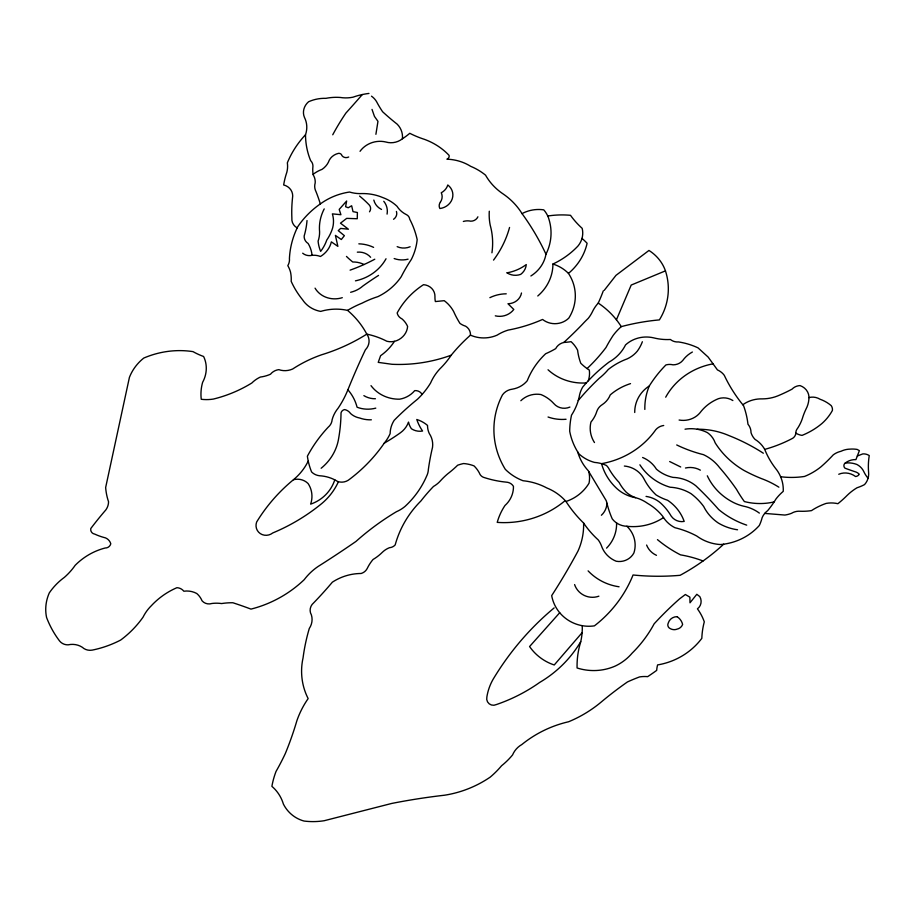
<?xml version="1.0" encoding="UTF-8"?>
<svg xmlns="http://www.w3.org/2000/svg" width="915" height="915" viewBox="0 0 915 915"><rect width="100%" height="100%" fill="white"/><g stroke="black" fill="none" stroke-linecap="round" stroke-linejoin="round"><path stroke-width="1.37" d="M375.905 134.311L377.964 121.34L374.464 116.411L372.016 109.4M616.424 319.793L631.201 285.057L665.445 270.863A42.17 38.933 2 0 0 648.964 250.458L615.989 275.346L604.232 290.364M582.123 632.654L554.238 664.976A47.946 47.031 18.6 0 1 529.579 646.55L559.717 612.73M857.321 456.002L862.811 453.909A9.653 8.91 21.7 0 1 869.25 455.579A79.811 72.754 24.3 0 0 868.575 472.037A18.403 17.042 21.9 0 1 864.572 484.561A45.67 42.239 20 0 1 857.046 487.752A59.795 55.289 26.8 0 0 847.336 495.209A120.997 112.751 14.8 0 1 837.911 503.696A28.136 26.261 24.9 0 0 826.131 503.41A70.123 65.388 28 0 0 811.468 510.627A58.263 54.26 19 0 1 800.351 511.256A14.697 13.782 23.6 0 0 791.521 513.304A30.847 28.914 20.1 0 1 784.887 515.053L764.723 513.407M669.666 461.537L680.703 466.982M566.053 419.264A39.837 37.584 -0.2 0 1 548.062 417.011M520.841 400.724A22.315 21.205 -1.8 0 1 540.937 394.548A35.605 33.912 -2.7 0 1 553.804 403.561A13.325 12.604 0.3 0 0 569.896 407.072M586.332 382.916A49.364 46.15 0.4 0 1 548.039 369.774M588.254 380.823A25.574 24.087 -0.3 0 0 589.306 370.06A49.296 45.956 2.7 0 1 580.773 363.244A63.249 58.995 4.7 0 1 577.594 350.193A32.277 30.367 -1.7 0 0 571.074 341.661A72.022 66.623 -2.3 0 1 563.812 342.462A12.067 11.323 -0.5 0 0 555.691 348.638A86.719 80.371 -5.5 0 1 545.649 353.739A79.788 75.453 3.9 0 0 527.246 380.743A23.916 22.532 -5.1 0 1 512.434 389.15A13.942 13.222 -4.3 0 0 502.461 394.891A82.133 78.118 2.4 0 0 505.297 469.315A49.993 47.683 -0.9 0 0 523.048 480.741A62.597 60.916 -1 0 1 546.804 487.947A50.142 48.701 0.6 0 1 565.996 501.489A125.012 118.127 11 0 0 583.61 523.048A93.536 88.938 12.4 0 0 598.25 539.93A25.506 24.762 10.2 0 1 601.395 545.672A25.46 24.533 14.4 0 0 616.207 561.238A16.687 16.115 14.4 0 0 633.923 552.889A26.901 25.997 13.1 0 0 626.889 526.262A18.483 17.728 11.9 0 1 612.249 518.885A102.594 97.116 16 0 1 606.668 502.163A12.913 12.421 8.2 0 0 606.119 500.494L588.242 470.687A47.9 45.487 7.3 0 1 577.765 452.021M587.087 368.573A171.951 158.604 -8.4 0 0 606.005 347.506A162.047 151.169 14.5 0 1 613.187 335.37A60.504 56.558 7 0 1 621.274 326.632A223.111 213.023 18.3 0 1 659.383 319.895A67.241 62.243 0.6 0 0 665.445 270.863M603.271 290.901A187.266 171.974 -10.8 0 1 598.25 303.082A82.567 77.706 -1.6 0 1 621.274 326.632M598.25 303.082A38.293 35.639 3.3 0 0 592.302 311.981A38.156 35.433 -2.1 0 1 588.196 318.409A119.213 111.87 8.9 0 0 582.352 324.368A417.137 368.676 -16.3 0 1 563.812 342.462M565.996 501.489A42.959 41.152 1 0 0 589.054 483.143A28.594 27.45 2.7 0 0 588.757 471.545M635.513 497.68A35.628 33.901 10.1 0 1 617.225 488.885A54.545 51.72 10.3 0 1 601.555 463.665A84.169 79.365 1.8 0 0 655.758 429.73A13.039 12.33 10.5 0 1 663.718 425.486M583.61 523.048A66.669 64.679 -1.6 0 1 578.005 551.036A606.737 544.231 -30.4 0 1 551.688 595.619A37.275 36.326 16.1 0 0 594.418 625.849A124.737 121.135 -1.5 0 0 633.054 574.986A234.972 219.245 5.8 0 0 680.097 575.306A215.791 203.988 0.9 0 0 723.674 544.196M616.584 522.968A36.474 35.239 7.8 0 1 606.565 548.131M606.919 503.193A17.991 17.305 7.4 0 1 601.395 515.248M663.524 517.57A53.699 51.229 10 0 1 626.889 526.262M656.467 555.325A18.46 17.694 17.8 0 1 646.608 545.043M657.462 539.633A120.105 112.842 15.8 0 0 680.486 554.856A115.736 112.042 34.2 0 1 703.052 560.975M795.844 433.127A14.926 13.839 17.2 0 0 802.066 435.38A76.288 70.535 13.1 0 0 822.127 423.348A55.049 50.92 14.5 0 0 832.375 410.526A7.4 6.828 17.4 0 0 831.186 405.608A32.849 30.447 17.8 0 0 820.069 399.249A13.256 12.25 17 0 0 808.952 397.59M868.072 478.271A30.069 27.633 22.4 0 1 863.794 471.568A15.029 13.919 22.1 0 0 856.932 464.488A22.623 20.965 22.5 0 0 845.186 463.082M838.746 474.256A16.104 14.949 22.6 0 1 855.548 476.521A5.147 4.758 21.9 0 0 859.265 474.222A8.327 7.709 22.3 0 0 855.571 471.9A287.15 254.633 13.9 0 1 844.98 468.183A3.683 3.408 21.4 0 1 845.369 462.956A16.756 15.509 22.2 0 1 855.937 459.593L859.379 450.66L857.149 449.425A28.422 26.306 22.1 0 0 850.229 449.116A22.132 20.473 21.7 0 0 840.965 451.289A21.8 20.187 21.6 0 0 833.245 454.869A168.211 156.156 8.8 0 1 820.801 466.959A67.973 63.215 15.8 0 1 804.548 476.441A81 75.041 15.5 0 1 780.609 476.726M764.723 449.391A81.847 75.499 18.9 0 0 776.824 470.013A35.754 33.672 18.8 0 1 783.24 491.344A56.902 53.207 24.8 0 0 775.909 499.075A99.3 93.776 12.8 0 1 767.708 510.593A19.032 17.9 22.9 0 0 762.138 517.673A48.964 46.425 18.2 0 1 759.324 525.485A60.104 56.879 16.8 0 1 720.482 544.551A42.41 40.169 18.5 0 1 696.784 536.041A88.629 85.69 25.6 0 0 674.938 527.715A28.731 27.336 16.4 0 1 662.769 516.357A53.356 51.503 14.8 0 0 647.591 503.364A38.11 36.691 13.8 0 0 638.453 498.572A28.205 26.855 10.9 0 1 626.386 492.362A44.961 42.685 11.4 0 1 619.089 482.422A73.269 69.174 10.9 0 1 609.31 469.441A15.04 14.4 6.5 0 0 606.416 465.46A33.443 32.117 7.2 0 0 594.498 462.407A35.948 34.118 5 0 1 578.943 453.863A65.651 62.071 7.2 0 1 569.702 431.274A87.863 83.048 9.6 0 1 571.509 415.17A60.859 57.531 -3.9 0 0 579.229 396.71A30.378 28.685 4.3 0 1 582.683 387.102A174.239 164.826 17.4 0 1 608.99 362.123A42.284 39.459 0.5 0 0 625.528 344.932A30.081 28.148 5.8 0 1 653.539 337.829A51.08 47.123 4.7 0 0 670.398 339.488A10.637 9.871 6.6 0 0 678.495 341.935A66.898 62.861 8.9 0 1 698.042 347.872L708.164 357.09L717.452 369.923A16.516 15.406 10.7 0 1 724.291 375.333A150.575 136.747 14.9 0 0 743.563 405.665A88.492 83.597 9.7 0 1 747.967 424.217A13.736 12.856 14.6 0 1 751.009 432.555A17.122 15.967 16 0 0 755.001 439.36A26.981 25.357 16.6 0 1 764.723 449.391A136.472 126.018 8.9 0 0 792.71 438.274A7.88 7.331 17.1 0 0 795.856 433.012A7.629 7.08 17.9 0 1 796.782 429.478A47.511 44.206 14.1 0 0 802.261 418.818A76.803 70.592 20.8 0 1 805.898 409.314A29.177 27.038 14.9 0 0 808.952 396.87A12.89 11.918 15.6 0 0 799.996 385.581A12.055 11.14 15.8 0 0 792.035 389.161A164.368 150.186 5.9 0 1 777.441 396.023A40.454 37.389 12.3 0 1 762.355 398.883A31.59 29.463 15.7 0 0 742.808 404.75M646.047 496.399A27.461 26.341 14.5 0 1 660.824 503.216A55.518 53.527 14.4 0 1 671.13 516.026A12.513 11.929 16.5 0 0 684.191 521.424A42.479 40.809 15.6 0 0 667.595 500.265A51.503 48.701 12.6 0 1 655.998 494.866A59.818 56.478 13.6 0 1 644.091 479.071A24.167 23.127 10 0 0 624.362 466.044M737.547 529.774A48.529 45.716 18.2 0 1 718.298 523.014A42.502 40.066 18.6 0 1 703.681 506.475A61.099 58.663 17 0 0 691.042 493.677A42.753 40.901 17.1 0 0 670.135 487.226A52.59 49.616 11.9 0 1 639.894 464.797M746.709 525.141A82.133 76.757 17.5 0 1 718.664 509.506A355.432 351.737 -79.4 0 0 695.835 485.785A36.92 35.239 16.1 0 0 672.994 477.39A36.543 34.507 11.8 0 1 656.444 469.201A29.063 27.77 10.4 0 0 642.616 457.489M759.37 513.098A37.401 35.479 22.4 0 0 743.438 506.144A43.325 40.672 17.5 0 1 731.291 501.351A55.964 52.418 17.1 0 1 707.306 475.8M685.472 468.011A19.833 18.826 15.3 0 1 700.364 470.161M774.136 501.912A59.395 55.586 16.6 0 1 744.364 501.557A131.165 120.963 19.7 0 1 736.598 489.491A247.816 244.259 10.3 0 0 719.522 467.542A42.09 39.986 15.3 0 0 703.486 454.663A129.107 119.282 10 0 1 676.711 444.953M763.339 453.211A187.586 181.033 24.8 0 0 728.981 435.597A73.337 69.609 16.9 0 0 697.173 429.238M778.871 487.18A86.479 82.19 23.4 0 0 761.303 478.534A151.318 138.703 14.2 0 1 743.975 470.424A81.847 75.899 15.5 0 1 715.164 442.837A20.839 19.661 13.1 0 0 707.478 432.669A34.393 32.517 13.7 0 0 685.038 429.192M732.858 400.541A16.081 15.04 12.9 0 0 718.435 398.677A45.533 42.662 15 0 0 700.044 412.734A21.846 20.485 9.7 0 1 679.102 420.031M665.697 397.202A70.947 66.486 14 0 1 713.037 363.838M692.381 352.023A30.618 28.537 10.2 0 0 682.75 360.476A12.455 11.609 7.1 0 1 673.005 364.833A12.936 12.101 7.8 0 0 665.903 364.959A134.505 125.824 17.2 0 0 649.307 385.947A34.278 32.265 9.4 0 0 634.724 412.482M644.835 409.428A65.045 60.916 11.8 0 1 649.307 385.947M630.515 383.625A58.503 55.369 9.2 0 0 610.271 394.868A22.097 20.839 2.2 0 1 602.447 404.51A13.611 12.879 4.9 0 0 596.855 411.293A33.352 31.59 0.5 0 1 590.941 422.09A28.525 27.038 6.3 0 0 594.476 442.551M642.364 341.741A42.822 39.928 1.6 0 1 637.343 351.097A29.269 27.301 2.6 0 1 627.21 358.874A68.442 64.588 8.5 0 0 608.281 369.488A65.365 61.111 -1.6 0 1 599.199 378.318A279.109 262.868 26.7 0 0 578.257 400.507M598.879 596.18A18.563 18.06 15.2 0 1 574.597 584.582M619.066 586.778A51.354 49.467 14.3 0 1 588.105 570.88M580.739 641.655A116.308 114.135 -8.4 0 1 539.678 682.43A166.015 161.715 -15.4 0 1 496.365 704.561A6.691 6.668 65.9 0 1 486.872 696.933A52.693 52.155 47.6 0 1 494.397 677.157A310.059 293.795 52.5 0 1 554.147 607.903M581.997 238.426A62.026 57.462 -3.5 0 1 587.11 243.276A60.104 55.175 -4.6 0 1 568.467 273.402A46.539 43.257 -4.1 0 1 568.787 318.123A19.021 17.705 -2.1 0 1 542.584 319.449A142.34 129.896 -7.4 0 1 508.191 330.086A43.474 40.981 -4 0 0 497.085 335.165A31.282 29.143 -7.2 0 1 470.47 335.142A176.023 168.04 4.9 0 0 451.209 355.192A139.606 128.043 -12.1 0 1 391.963 364.284L378.227 362.374L380.606 355.695A51.903 48.221 -16.8 0 0 394.457 341.341M451.209 355.192A83.757 77.935 -14.7 0 1 439.841 368.905A51.835 49.17 -7.8 0 0 430.576 383.008A80.211 74.984 -16.8 0 1 417.595 399.134A280.722 273.871 19.6 0 0 394.182 420.317A26.569 25.311 -14.5 0 0 390.133 433.653A43.703 41.335 -20.1 0 1 384.22 443.203A149.557 139.103 -24.1 0 1 348.272 480.238A11.918 11.369 -23.4 0 1 337.612 481.473A38.384 36.714 -28.7 0 0 319.484 475.754A13.736 13.05 -24.7 0 1 311.58 471.923A71.507 68.099 -18.7 0 1 307.383 456.208A135.477 131.017 -16.2 0 1 328.256 427.133A10.946 10.328 -22.4 0 0 332.134 419.676A31.236 29.623 -19.4 0 1 338.138 408.159A98.282 91.248 -24 0 0 347.894 389.79A906.776 807.121 37.5 0 1 365.371 349.839A13.29 12.398 -17.1 0 0 366.801 334.124A89.762 83.791 -22.8 0 0 347.551 310.391A51.137 47.797 -19 0 0 320.685 311.397A29.006 26.752 -17.5 0 1 302.522 299.685A95.812 87.954 -13.6 0 1 291.187 281.34A39.768 36.417 -21.5 0 0 290.501 272.03A33.924 31.087 -21.2 0 0 287.813 265.636A12.867 11.758 -19.7 0 0 289.426 258.499A90.093 82.922 -13.9 0 1 297.707 226.806A85.93 79.182 -14.6 0 1 320.925 203.507A60.836 55.815 -15 0 1 349.53 192.036A34.427 31.087 -13.5 0 0 362.123 193.568A48.964 44.858 -14.6 0 1 382.619 197.514A42.708 39.105 -14.3 0 1 397.007 206.275A25.014 22.772 -10.9 0 0 406.351 214.602A6.702 6.131 -12 0 1 409.703 219.154A96.51 88.583 -17.2 0 1 417.171 239.604A62.426 57.153 -14.9 0 1 411.35 259.425A186.1 174.479 -0.4 0 0 401.216 276.73A57.245 52.532 -15.2 0 1 377.918 296.632A94.92 89.521 -14.2 0 0 362.1 303.151A97.425 91.946 -15 0 0 347.551 310.391M470.47 335.142A10.854 10.157 -9.1 0 0 465.598 326.175A18.769 17.499 -8.1 0 1 459.948 323.372A102.217 94.554 -3 0 1 453.646 311.512A36.417 34.027 -12 0 0 444.244 300.68L435.38 301.561A23.218 21.583 -9.1 0 1 434.957 296.609A12.844 11.929 -11.6 0 0 423.531 284.679A78.393 73.555 -8.6 0 0 397.167 312.964A9.31 8.658 -12.9 0 0 401.925 318.843A23.138 21.617 -14.7 0 1 407.61 326.461A17.076 15.921 -14.2 0 1 401.01 338.207A15.509 14.468 -14.2 0 1 386.908 341.284A79.045 74.607 -19.8 0 0 366.801 334.124A170.201 154.109 -18.4 0 1 321.634 354.768A126.636 120.894 -21.5 0 0 292.617 369.031A18.071 16.802 -22.1 0 1 278.812 369.649A11.941 11.152 -23.5 0 0 270.474 374.235A34.027 31.522 -23.4 0 1 260.375 377.049A27.61 25.837 -24.9 0 0 251.842 382.996A122.438 111.538 -24.6 0 1 213.275 399.089A42.342 39.093 -26.5 0 1 201.254 399.283A47.408 44.183 -25.9 0 1 202.615 382.333A31.11 28.64 -28.5 0 0 203.599 356.484A72.765 66.635 -22.8 0 1 193.008 351.635A87.451 81.172 -31.7 0 0 143.792 358.051A44.343 40.901 -29.6 0 0 129.415 377.392L105.648 487.535A63.776 59.452 -34.6 0 0 108.542 501.74A14.08 13.004 -38.4 0 1 105.877 509.861A367.51 359.492 -63.5 0 0 90.768 528.55A5.307 4.918 -40 0 0 94.68 534.086A66.692 61.74 -35.9 0 0 105.465 537.871A10.66 9.893 -41 0 1 110.795 543.762A5.318 4.941 -40.6 0 1 105.168 548.005A61.911 57.782 -44.8 0 0 75.156 565.333A60.173 55.06 -41.7 0 1 64.393 577.354A59.075 54.957 -46.3 0 0 49.296 592.897A40.626 37.698 -45.3 0 0 46.585 617.499A105.031 98.317 -42.1 0 0 59.601 641.003A11.838 10.957 -47.2 0 0 68.065 644.846A20.29 18.815 -49.3 0 1 82.293 647.271A12.616 11.735 -47.4 0 0 92.129 650.13A103.715 95.869 -41.7 0 0 120.666 640.054A93.09 85.999 -43 0 0 143.049 617.168A40.26 38.03 -46.2 0 1 151.375 605.684A72.342 68.682 -47.7 0 1 176.938 587.693A10.294 9.71 -43.1 0 1 183.835 591.216A21.971 20.771 -44.2 0 1 196.771 593.515A21.834 20.622 -44.1 0 1 202.043 600.789A9.848 9.333 -42 0 0 212.063 603.454A38.064 36.211 -46.4 0 1 221.602 603.557A68.133 65.034 -49.3 0 1 232.868 602.756A486.38 442.082 -71.4 0 1 250.973 609.104A113.174 106.781 -33.5 0 0 304.215 579.675A56.913 55.323 -37.2 0 1 318.157 566.442A917.116 752.004 -24.7 0 0 355.935 541.463A270.051 266.7 61.4 0 1 396.469 511.691A33.581 32.197 -20 0 0 405.059 506.395A89.11 84.626 -21.8 0 0 426.607 476.177A17.808 17.065 -16.3 0 0 428.357 469.521A253.478 241.434 15.5 0 1 432.543 447.229A21.731 20.736 -15.4 0 0 429.329 433.584A20.542 19.558 -11 0 1 427.522 425.418A31.316 29.898 -16 0 0 416.794 419.493A48.93 46.436 -9.2 0 0 422.57 431.034A15.086 14.331 -13.7 0 1 411.441 428.769A19.775 18.803 -12.9 0 1 408.525 422.09A22.486 21.32 -16.8 0 1 400.415 432.772A193.808 178.311 -19.8 0 1 384.22 443.203M537.78 295.98A46.379 42.845 -5.8 0 0 552.923 264.035A37.252 34.621 -3.2 0 1 568.467 273.402M552.923 264.035A80.68 73.577 -5.4 0 0 578.074 245.906A23.241 21.32 -2.7 0 0 582.169 228.338A85.919 77.649 0.9 0 1 570.503 215.311A85.575 79.422 -1.9 0 0 547.765 216.02M360.03 151.307A23.058 20.839 -12.7 0 1 385.753 141.985A16.779 15.063 -11.8 0 0 402.417 138.783A66.692 59.384 -12.7 0 0 409.783 133.293A95.789 84.946 -8.4 0 0 424.503 139.366A67.424 61.374 -12.1 0 1 449.071 155.367A3.454 3.122 -9.3 0 1 446.897 159.176A46.368 42.307 -9.5 0 1 470.687 166.324A61.328 56.124 -9.6 0 1 485.556 175.165A61.282 55.335 -4.5 0 0 503.41 194.14A71.37 65.708 -8.8 0 1 522.042 213.618A32.666 30.023 -3.9 0 1 543.762 209.855A28.113 25.78 -5 0 1 549.194 220.115A54.374 49.948 -6.5 0 1 545.958 254.21A34.61 31.888 -5.5 0 1 530.883 275.975M522.042 213.618A274.603 255.983 -21.8 0 1 545.958 254.21M495.301 315.835A17.076 15.887 -6.1 0 0 513.795 309.453L507.985 303.746A13.656 12.684 -5.6 0 0 521.504 292.994M489.88 297.672A35.41 33.112 -5.5 0 1 506.247 293.818M509.552 227.458A105.923 96.635 -11.6 0 1 493.54 260.1M491.938 252.792A79.182 72.788 -11.6 0 0 490.2 225.159A64.439 58.903 -3.3 0 1 489.285 211.216M477.904 216.821A7.457 6.817 -8 0 1 470.745 221.19A13.553 12.444 -8.3 0 0 463.345 221.464M402.417 138.783A21.949 19.741 -12.4 0 0 397.213 124.2A269.673 233.485 -4 0 1 382.596 111.733A123.845 109.697 -7.2 0 1 376.58 101.679A20.873 18.655 -13.2 0 0 371.501 96.178M332.74 134.78A264.252 242.475 -2.2 0 1 345.927 113.037A1058.095 796.039 -25.3 0 0 362.317 94.542M368.962 93.433A67.047 60.459 -12.8 0 0 352.973 97.196A32.174 28.502 -13.2 0 1 340.254 97.459A49.055 44.057 -14.6 0 0 325.9 98.34A35.479 31.773 -15 0 0 308.572 101.748A15.681 14 -14.9 0 0 304.421 117.326A27.198 24.282 -16.8 0 1 305.519 134.734A84.969 76.334 -11.9 0 0 310.654 160.663A9.31 8.395 -16.4 0 1 312.919 166.61A33.443 30.206 -14.4 0 0 313.227 174.948A15.818 14.285 -16.8 0 1 315.183 182.966A13.782 12.478 -15.5 0 0 315.995 191.59A193.488 174.445 -26 0 1 320.33 203.919M305.519 134.734A96.384 87.554 -13.1 0 0 287.344 162.847A28.079 25.22 -18.4 0 1 286.83 172.283A89.487 81.321 -13.4 0 0 283.661 184.956A13.268 11.998 -18.1 0 1 292.491 198.155A156.305 142.729 -9.4 0 0 291.874 217.942A11.929 10.843 -17.3 0 0 297.169 227.915M348.695 157.003A5.238 4.724 -14.2 0 1 341.901 155.573A3.317 2.985 -14.6 0 0 338.55 153.343A13.199 11.918 -14.6 0 0 329.274 160.182A18.849 16.95 -15.8 0 1 322.057 169.355A31.362 28.456 -15.5 0 0 313.124 174.33M324.219 208.894A46.722 42.719 -14.1 0 0 319.449 229.562A30.584 27.862 -18.4 0 1 318.1 241.148A41.861 38.339 -14.7 0 0 320.639 251.385A41.667 37.938 -18.4 0 0 326.758 240.073A46.665 42.399 -18.1 0 0 332.66 227.892A30.126 27.427 -17.4 0 0 332.374 213.87L340.918 214.716L339.191 209.409L346.648 201.003L345.607 206.71L348.203 207.762L351.657 205.761L353.007 211.628L357.388 212.509L357.262 218.742L346.705 218.365L340.483 223.169L348.409 229.208L340.632 228.407L338.253 230.637L344.372 235.681L341.318 239.524L335.405 235.395L337.875 246.364L331.356 241.869A23.676 21.617 -17.5 0 1 320.456 256.497A17.522 16.104 -18 0 0 312.061 255.331A10.488 9.585 -17.6 0 1 302.682 253.203M312.061 255.331A33.603 30.733 -19.5 0 0 308.149 243.493A9.562 8.738 -17.2 0 1 304.157 236.036A86.662 78.301 -21.2 0 0 307.017 220.561M364.033 264.515A23.584 21.777 -15.9 0 0 352.733 261.987A91.454 83.311 -11.2 0 1 346.465 256.429M374.784 259.219A164.208 146.846 -16.1 0 1 350.102 270.142M357.33 252.163A15.658 14.411 -15.2 0 1 370.632 257.287M358.84 243.836A35.662 32.894 -15.6 0 1 373.606 247.37M386.027 258.762A43.371 39.734 -15.4 0 1 355.443 280.848M369.511 211.8A6.325 5.753 -14 0 0 369.225 204.949A120.734 110.829 -20.2 0 0 359.584 196.062M381.521 209.444A16.047 14.594 -12.5 0 1 373.823 200.065M383.774 201.289A18.689 17.042 -13.8 0 1 387.079 214.11M396.412 211.434A7.526 6.863 -12.7 0 1 393.564 219.291M408.09 259.174A22.063 20.256 -12.2 0 1 394.171 258.545M410.137 246.764A15.212 13.954 -12.1 0 1 397.167 246.661M378.547 275.415A347.963 337.91 8.2 0 0 362.958 285.949A26.649 24.533 -16.1 0 1 350.628 292.285M342.301 297.684A23.641 21.777 -16.8 0 1 315.057 288.156M422.101 394.457A7.686 7.274 -13.7 0 0 414.712 390.625A23.904 22.509 -14.9 0 1 399.638 399.18A35.342 33.226 -14.3 0 1 371.01 385.65M375.436 398.746A21.102 19.855 -16.6 0 1 363.873 395.635M375.791 408.136A29.509 27.77 -17.2 0 1 357.079 407.232A47.614 44.881 -23.2 0 0 347.894 389.79M371.353 419.802A30.321 28.594 -17.3 0 1 359.778 418.041A19.512 18.414 -18.2 0 1 350.537 413.511A9.939 9.402 -20.8 0 0 344.692 409.588A4.289 4.049 -20.3 0 0 341.032 412.962A172.283 159.587 -31 0 1 338.642 438.434A48.14 45.384 -25.3 0 1 321.154 468.251M334.776 479.849A36.943 35.056 -26.9 0 1 310.631 504.142A25.094 23.859 -29.6 0 0 308.103 483.555A15.578 14.823 -28.7 0 0 293.463 479.7M338.413 481.725A60.081 56.822 -27.3 0 1 320.284 504.748A182.028 168.406 -27.1 0 1 272.796 532.93A10.603 10.088 -33.2 0 1 256.646 522.008A165.844 162.195 -29.8 0 1 293.658 479.551A54.34 51.08 -27.7 0 0 308.229 461.091M582.26 626.135A60.836 60.07 8.7 0 1 579.675 645.555A84.272 81.652 34.6 0 0 577.079 667.973A53.505 52.281 21.4 0 0 615.36 666.006A51.812 50.634 21.8 0 0 632.196 653.07A126.35 123.296 5.3 0 0 654.156 623.801A414.209 378.867 49.2 0 1 679.571 598.868L685.369 594.51L689.876 597.163L690.001 602.791L696.818 594.293L699.792 596.603A9.916 9.527 26.2 0 1 697.436 608.841A49.868 48.278 29.5 0 1 704.298 621.834A79.445 75.305 33.2 0 0 701.828 638.338A71.828 69.494 22.7 0 1 657.599 664.919A28.64 27.633 35.6 0 0 656.696 670.375A262.502 251.957 -5.4 0 1 647.66 676.654A32.402 31.476 41.5 0 0 639.574 676.917A193.866 184.51 55.9 0 0 627.461 681.938A448.419 409.451 58.3 0 0 602.242 701.176A125.778 123.799 4.4 0 1 568.615 721.752A122.793 118.733 64.8 0 0 521.825 744.547A21.914 21.56 67.3 0 0 512.56 754.944A73.726 73.257 -69.5 0 1 501.557 765.764A92.198 91.26 -61.6 0 1 490.188 777.144A111.23 110.086 -50.7 0 1 444.553 795.215A903.345 771.7 81.8 0 0 391.746 803.439L324.253 820.709A74.138 71.77 -61.2 0 1 304.02 821.041A34.736 33.523 -66.6 0 1 283.387 804.056A39.299 37.435 -65.5 0 0 271.892 786.351A78.884 76.414 -71 0 1 276.033 771.437A232.57 216.157 -49.3 0 0 285.32 753.548A316.316 289.781 -48.5 0 0 296.872 720.734A88.057 86.136 -66.5 0 1 308.149 698.591A61.499 60.127 -47.6 0 1 303.059 657.885A190.148 189.828 11.3 0 1 309.293 628.468A15.955 15.383 -41.7 0 0 311.375 614.869A9.505 9.196 -39.1 0 1 312.106 604.472A379.977 343.354 -32.6 0 0 332.362 582.18A52.166 50.863 -38.4 0 1 361.105 573.488A9.71 9.402 -29.6 0 0 367.27 568.375A42.136 41.152 -25.9 0 1 373.034 559.488A45.35 43.623 -26.3 0 0 382.241 552.397A20.839 20.279 -24.9 0 1 389.55 547.673A8.052 7.8 -23.3 0 0 395.188 544.894A101.005 98.866 -5.2 0 1 420.934 500.951A181.948 178.265 15.4 0 1 433.481 486.46A27.278 26.135 -15 0 0 440.721 480.535A71.988 69.895 -5.4 0 1 447.755 473.787A106.14 100.227 -16.5 0 0 457.66 465.22A44.698 43.234 -9 0 1 463.608 463.539A35.982 34.747 -10.7 0 1 474.016 465.884A29.921 28.823 -11.6 0 1 479.391 473.055A7.389 7.103 -6.9 0 0 483.292 477.241A99.392 94.016 -4.1 0 0 506.087 482.125A8.876 8.567 -4.1 0 1 513.452 486.345A26.089 25.151 -6.7 0 1 504.966 505.503A61.991 60.161 5.7 0 0 497.222 522.374A91.82 87.634 -4.9 0 0 564.349 501.294M507.059 272.83A14.354 13.256 -5.2 0 0 520.715 274.363A14.754 13.633 -5.5 0 0 526.262 264.572A42.879 39.379 -6.3 0 1 507.059 272.83M440.412 202.124A6.908 6.313 -9.4 0 0 439.886 208.529A14.56 13.268 -9.8 0 0 452.227 198.898A14.56 13.268 -9.8 0 0 447.79 184.979A13.45 12.227 -9.9 0 1 441.27 192.756A10.98 9.996 -10.2 0 1 440.412 202.124M677.066 616.653A9.562 9.219 28.8 0 0 668.213 623.172A4.06 3.923 28.4 0 0 670.443 628.708A7.777 7.503 28.1 0 0 677.214 629.085A7.846 7.572 28.1 0 0 682.624 624.419A12.696 12.261 28.6 0 0 677.066 616.653"/></g></svg>
